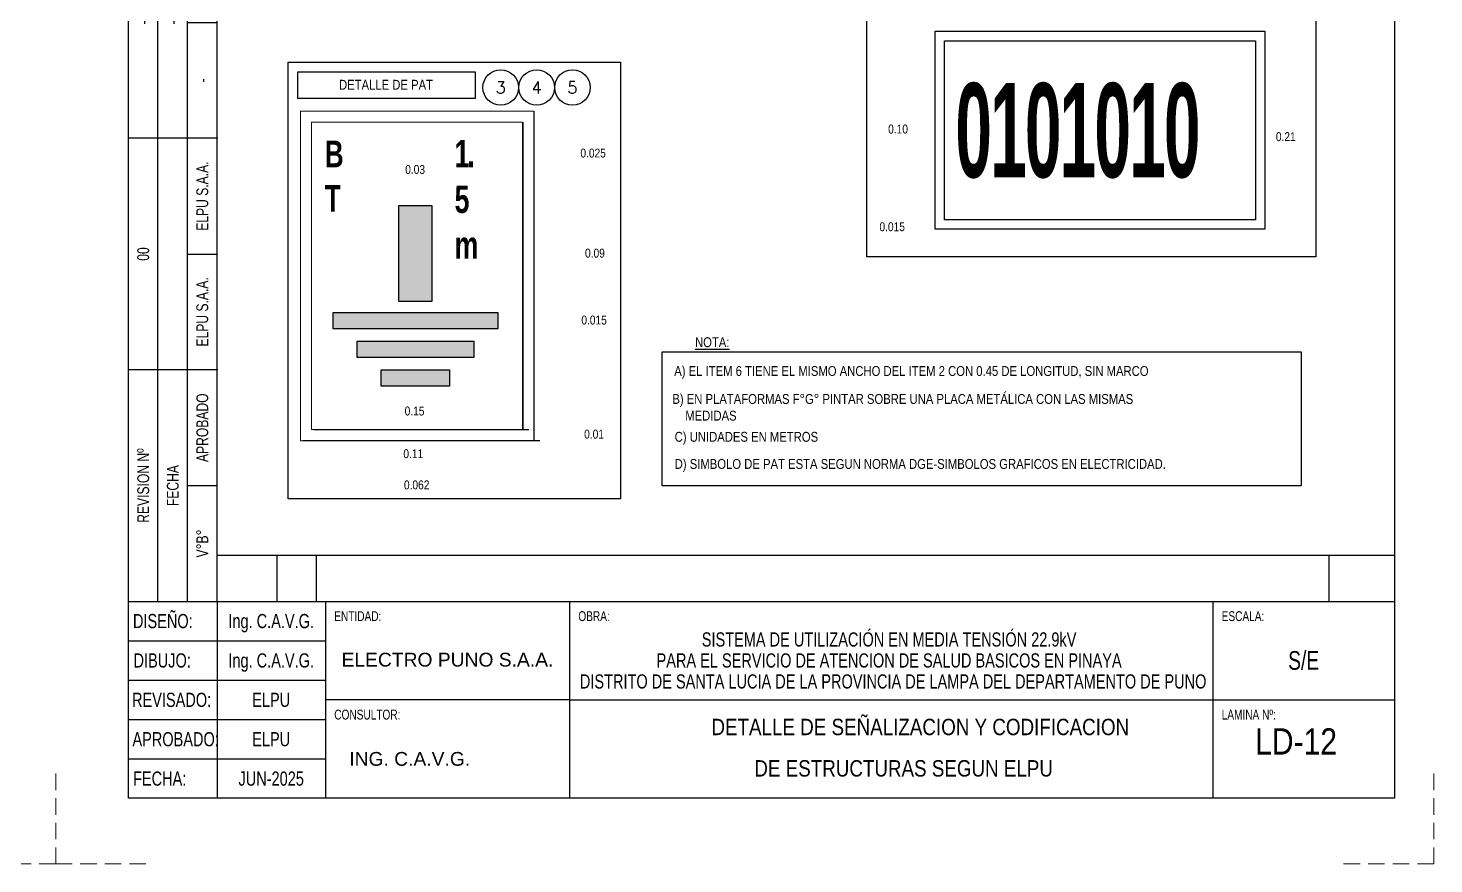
# Model space of a CAD drawing. Header units: millimetres. Extents: x 1804 to 3757, y 2643 to 7323.
# Drawn here: x 3480 to 3694.2, y 2642.5 to 2769.9 of the extents above; entities that cross this region are included whole.
import ezdxf
from ezdxf.enums import TextEntityAlignment as Align

# ---------------------------------------------------------------- set-up
doc = ezdxf.new("R2010")
doc.units = ezdxf.units.MM
doc.linetypes.add('DASHED', pattern=[0.75, 0.5, -0.25])
for name, color, linetype in [('_Cajetin Linea 1', 5, 'Continuous'), ('_Cajetin Linea 2', 2, 'Continuous'), ('_Texto 1', 7, 'Continuous'), ('_Texto 2', 7, 'Continuous'), ('_Texto 3', 4, 'Continuous'), ('_Texto 4', 7, 'Continuous'), ('_Texto 6', 7, 'Continuous'), ('CAJETIN_T-1', 104, 'Continuous')]:
    doc.layers.add(name, color=color, linetype=linetype)
for name, color, linetype, lineweight in [('_Cajetin Linea 3', 5, 'Continuous', 30), ('_Cajetin Linea 4', 3, 'DASHED', 0), ('cotas', 6, 'Continuous', 18), ('POSTE', 7, 'Continuous', 13)]:
    doc.layers.add(name, color=color, linetype=linetype, lineweight=lineweight)
doc.styles.add('Disylays_86', font='swisscl.ttf', dxfattribs={"height": 2.2})
doc.styles.add('N-1', font='ROMANS')
doc.styles.add('Swis721 Cn BT', font='swissc.ttf')
doc.styles.add('TEXTO1', font='arial.ttf')

# ---------------------------------------------------------------- blocks, each defined once
blk = doc.blocks.new('NUM')
blk.add_circle((0, 0), 3)
at = {"color": 3, "style": 'N-1'}
blk.add_attdef('NUM', text='', height=2, dxfattribs=at).set_placement((0, 0), align=Align.MIDDLE)
blk = doc.blocks.new('CAJETIN ARMADO')
at = {"layer": '_Cajetin Linea 1', "ltscale": 5}
for p, q in [((1569.36, 5536.82), (1389.95, 5536.82)), ((1399.05, 5536.82), (1399.05, 5529.78)), ((1405.05, 5536.82), (1405.05, 5529.78)), ((1559.36, 5536.82), (1559.36, 5529.78))]:
    blk.add_line(p, q, dxfattribs=at)
at = {"layer": '_Cajetin Linea 1'}
for p in [(1376.45, 5529.82), (1389.95, 5529.82)]:
    blk.add_line(p, (1569.36, 5529.82), dxfattribs=at)
at = {"layer": '_Cajetin Linea 1', "color": 5}
for p, q in [((1389.95, 5529.82), (1389.95, 5499.82)), ((1406.45, 5529.82), (1406.45, 5499.82)), ((1443.64, 5529.82), (1443.64, 5499.82)), ((1541.67, 5529.82), (1541.67, 5499.82)), ((1376.45, 5523.82), (1406.45, 5523.82)), ((1376.45, 5517.82), (1406.45, 5517.82)), ((1443.64, 5514.82), (1406.45, 5514.82)), ((1443.64, 5514.82), (1569.36, 5514.82)), ((1376.45, 5511.82), (1406.45, 5511.82)), ((1376.45, 5505.82), (1406.45, 5505.82))]:
    blk.add_line(p, q, dxfattribs=at)
at = {"layer": '_Cajetin Linea 2', "color": 3}
for points in [[(1380.95, 5529.82), (1380.95, 5776.82)], [(1385.45, 5529.82), (1385.45, 5776.82)], [(1389.95, 5529.82), (1389.95, 5776.82)], [(1385.45, 5759.18), (1389.95, 5759.18)], [(1389.95, 5741.53), (1376.45, 5741.53)], [(1385.45, 5723.89), (1389.95, 5723.89)], [(1389.95, 5706.25), (1376.45, 5706.25)], [(1385.45, 5688.61), (1389.95, 5688.61)], [(1389.95, 5670.96), (1376.45, 5670.96)], [(1385.45, 5653.32), (1389.95, 5653.32)], [(1389.95, 5635.68), (1376.45, 5635.68)], [(1385.45, 5618.03), (1389.95, 5618.03)], [(1389.95, 5600.39), (1376.45, 5600.39)], [(1385.45, 5582.75), (1389.95, 5582.75)], [(1389.95, 5565.11), (1376.45, 5565.11)], [(1385.45, 5547.46), (1389.95, 5547.46)]]:
    blk.add_lwpolyline(points, dxfattribs=at)
at = {"layer": '_Cajetin Linea 2', "color": 2}
blk.add_point((1389.95, 5600.39), dxfattribs=at)
at = {"layer": '_Cajetin Linea 2', "color": 3}
blk.add_point((1380.95, 5565.11), dxfattribs=at)
at = {"layer": '_Cajetin Linea 2'}
for p in [(1385.45, 5565.11), (1389.95, 5565.11)]:
    blk.add_point(p, dxfattribs=at)
at = {"layer": '_Cajetin Linea 3', "ltscale": 0.1}
blk.add_lwpolyline([(1569.36, 5499.82), (1376.45, 5499.82), (1376.45, 5776.82), (1569.36, 5776.82)], close=True, dxfattribs=at)
at = {"layer": '_Cajetin Linea 4', "ltscale": 5}
for p, q in [((1365.36, 5786.82), (1365.36, 5771.82)), ((1365.36, 5786.82), (1380.36, 5786.82)), ((1575.36, 5786.82), (1560.36, 5786.82)), ((1575.36, 5786.82), (1575.36, 5771.82)), ((1365.36, 5489.82), (1365.36, 5504.82)), ((1575.36, 5489.82), (1575.36, 5504.82)), ((1365.36, 5489.82), (1380.36, 5489.82)), ((1575.36, 5489.82), (1560.36, 5489.82))]:
    blk.add_line(p, q, dxfattribs=at)
at = {"layer": 'CAJETIN_T-1', "color": 2}
for p in [(1389.95, 5741.53), (1389.95, 5706.25), (1389.95, 5670.96), (1389.95, 5635.68)]:
    blk.add_point(p, dxfattribs=at)
at = {"layer": '_Texto 1', "style": 'Disylays_86'}
for s, p in [('-', (1387.7, 5768)), ('-', (1378.7, 5759.18)), ('-', (1383.2, 5759.18)), ('-', (1387.7, 5750.36)), ('-', (1387.7, 5732.71)), ('-', (1378.7, 5723.89)), ('-', (1383.2, 5723.89)), ('-', (1387.7, 5715.07)), ('-', (1387.7, 5697.43)), ('-', (1378.7, 5688.61)), ('-', (1383.2, 5688.61)), ('-', (1387.7, 5679.78)), ('-', (1387.7, 5662.14)), ('-', (1378.7, 5653.32)), ('-', (1383.2, 5653.32)), ('-', (1387.7, 5644.5)), ('-', (1387.7, 5626.86)), ('-', (1378.7, 5618.03)), ('-', (1383.2, 5618.03)), ('-', (1387.7, 5609.21)), ('ELPU S.A.A.', (1387.7, 5591.57)), ('00', (1378.7, 5582.75)), ('ELPU S.A.A.', (1387.7, 5573.93)), ('APROBADO', (1387.7, 5556.28)), ('REVISION Nº', (1378.7, 5547.46)), ('FECHA', (1383.2, 5547.46)), ('V%%DB%%D', (1387.7, 5538.64))]:
    blk.add_text(s, height=1.8, rotation=90, dxfattribs=at).set_placement(p, align=Align.MIDDLE_CENTER)
for s, p in [('DISEÑO:', (1381.69, 5526.82)), ('SISTEMA DE UTILIZACIÓN EN MEDIA TENSIÓN 22.9kV ', (1492.66, 5524.02)), ('DIBUJO:', (1381.59, 5520.82)), ('PARA EL SERVICIO DE ATENCION DE SALUD BASICOS EN PINAYA ', (1492.66, 5520.82)), (' DISTRITO DE SANTA LUCIA DE LA PROVINCIA DE LAMPA DEL DEPARTAMENTO DE PUNO', (1492.66, 5517.62)), ('REVISADO:  ', (1383.64, 5514.82)), ('APROBADO:', (1383.64, 5508.82)), ('FECHA:', (1381.21, 5502.82))]:
    blk.add_text(s, height=2.16, dxfattribs=at).set_placement(p, align=Align.MIDDLE_CENTER)
at = {"layer": '_Texto 2', "style": 'Disylays_86'}
for s, p in [('ENTIDAD:', (1407.81, 5526.82)), ('OBRA:', (1445, 5526.82)), ('ESCALA:', (1543.03, 5526.82)), ('CONSULTOR:', (1407.81, 5511.82)), ('LAMINA Nº:', (1543.03, 5511.82))]:
    blk.add_text(s, height=1.5, dxfattribs=at).set_placement(p)
at = {"layer": '_Texto 3', "style": 'Disylays_86'}
for s, p in [('Ing. C.A.V.G.', (1398.2, 5526.82)), ('Ing. C.A.V.G.', (1398.2, 5520.82)), ('ELPU', (1398.2, 5514.82)), ('ELPU', (1398.2, 5508.82)), ('JUN-2025', (1398.2, 5502.82))]:
    blk.add_text(s, height=2.16, dxfattribs=at).set_placement(p, align=Align.MIDDLE_CENTER)
at = {"layer": '_Texto 4', "ltscale": 2, "style": 'TEXTO1'}
for s, p in [('ELECTRO PUNO S.A.A.', (1408.92, 5519.89)), ('ING. C.A.V.G.', (1410.1, 5504.77))]:
    blk.add_text(s, height=2.1, dxfattribs=at).set_placement(p)
at = {"layer": '_Texto 6', "style": 'Disylays_86'}
blk.add_text('S/E', height=2.851, dxfattribs=at).set_placement((1555.52, 5520.82), align=Align.MIDDLE_CENTER)

msp = doc.modelspace()

# ---------------------------------------------------------------- hatches: boundary and pattern name
h = msp.add_hatch(color=1)
h.dxf.hatch_style = 1
h.set_gradient(color1=(255, 0, 0), color2=(255, 0, 0), tint=1)
h.paths.add_polyline_path([(3541.493, 2742.817), (3536.469, 2742.817), (3536.469, 2728.209), (3541.493, 2728.209)])
h = msp.add_hatch(color=1)
h.dxf.hatch_style = 1
h.set_gradient(color1=(255, 0, 0), color2=(255, 0, 0), tint=1)
h.paths.add_polyline_path([(3551.54, 2726.528), (3526.422, 2726.528), (3526.422, 2724.019), (3551.54, 2724.019)])
h = msp.add_hatch(color=1)
h.dxf.hatch_style = 1
h.set_gradient(color1=(255, 0, 0), color2=(255, 0, 0), tint=1)
h.paths.add_polyline_path([(3547.876, 2722.181), (3530.085, 2722.181), (3530.085, 2719.669), (3547.876, 2719.669)])
h = msp.add_hatch(color=1)
h.dxf.hatch_style = 1
h.set_gradient(color1=(255, 0, 0), color2=(255, 0, 0), tint=1)
h.paths.add_polyline_path([(3544.185, 2717.793), (3533.777, 2717.793), (3533.777, 2715.285), (3544.185, 2715.285)])

# ---------------------------------------------------------------- linework, layer by layer
for p, q in [((3556.992, 2757.227), (3556.992, 2706.992)), ((3555.317, 2755.552), (3555.317, 2708.666)), ((3556.237, 2708.666), (3523.502, 2708.666)), ((3557.912, 2706.992), (3521.827, 2706.992))]:
    msp.add_line(p, q)
at = {"color": 160}
for points in [[(3607.75, 2784.935), (3676.188, 2784.935), (3676.188, 2735), (3607.75, 2735)], [(3519.566, 2764.67), (3570.239, 2764.67), (3570.239, 2698.144), (3519.566, 2698.144)]]:
    msp.add_lwpolyline(points, close=True, dxfattribs=at)
for points in [[(3618.167, 2739.234), (3618.167, 2769.375), (3668.402, 2769.375), (3668.402, 2739.234)], [(3619.602, 2740.669), (3619.602, 2767.94), (3666.967, 2767.94), (3666.967, 2740.669)]]:
    msp.add_lwpolyline(points, close=True)
at = {"color": 1}
for points in [[(3521.041, 2763.216), (3548.054, 2763.216), (3548.054, 2759.154), (3521.041, 2759.154)], [(3536.469, 2742.817), (3541.493, 2742.817), (3541.493, 2728.209), (3536.469, 2728.209)], [(3526.422, 2726.528), (3551.54, 2726.528), (3551.54, 2724.019), (3526.422, 2724.019)], [(3530.085, 2722.181), (3547.876, 2722.181), (3547.876, 2719.669), (3530.085, 2719.669)], [(3576.557, 2720.51), (3673.913, 2720.51), (3673.913, 2700.1), (3576.557, 2700.1)], [(3533.777, 2717.793), (3544.185, 2717.793), (3544.185, 2715.285), (3533.777, 2715.285)]]:
    msp.add_lwpolyline(points, close=True, dxfattribs=at)
at = {"layer": 'cotas', "color": 7}
for points in [[(3618.167, 2769.375), (3668.402, 2769.375), (3668.402, 2739.234), (3618.167, 2739.234)], [(3619.602, 2767.94), (3666.967, 2767.94), (3666.967, 2740.669), (3619.602, 2740.669)]]:
    msp.add_lwpolyline(points, close=True, dxfattribs=at)
at = {"layer": 'cotas', "color": 253}
for points in [[(3556.992, 2757.227), (3521.472, 2757.227), (3521.472, 2706.992), (3556.992, 2706.992)], [(3555.3, 2755.535), (3523.164, 2755.535), (3523.164, 2708.683), (3555.3, 2708.683)]]:
    msp.add_lwpolyline(points, close=True, dxfattribs=at)

# ---------------------------------------------------------------- block references
at = {"color": 7, "lineweight": 25}
ref = msp.add_blockref('NUM', (3551.97, 2760.811), dxfattribs=dict(at, xscale=0.9020867284286331, yscale=0.9020867284286331, zscale=0.9020867284286331))
ref.add_attrib('NUM', '3', dxfattribs={"color": 6, "height": 1.804, "style": 'N-1'}).set_placement((3551.97, 2760.811), align=Align.MIDDLE)
ref = msp.add_blockref('NUM', (3557.451, 2760.811), dxfattribs=dict(at, xscale=0.9020867284286331, yscale=0.9020867284286331, zscale=0.9020867284286331))
ref.add_attrib('NUM', '4', dxfattribs={"color": 6, "height": 1.804, "style": 'N-1'}).set_placement((3557.451, 2760.811), align=Align.MIDDLE)
ref = msp.add_blockref('NUM', (3562.898, 2760.811), dxfattribs=dict(at, xscale=0.9020867284286331, yscale=0.9020867284286331, zscale=0.9020867284286331))
ref.add_attrib('NUM', '5', dxfattribs={"color": 6, "height": 1.804, "style": 'N-1'}).set_placement((3562.898, 2760.811), align=Align.MIDDLE)
at = {"layer": 'POSTE', "lineweight": 25}
for p in [(1908.798, -2847.311), (2118.798, -2847.311)]:
    msp.add_blockref('CAJETIN ARMADO', p, dxfattribs=at)

# ---------------------------------------------------------------- texts
at = {"style": 'Swis721 Cn BT'}
for s, height, p in [('DETALLE DE PAT', 1.5, (3534.492, 2761.23)), ('LD-12', 4, (3673.164, 2661.172))]:
    msp.add_text(s, height=height, dxfattribs=at).set_placement(p, align=Align.MIDDLE_CENTER)
at = {"lineweight": 25, "style": 'Swis721 Cn BT'}
msp.add_text('%%UNOTA:', height=1.5, dxfattribs=at).set_placement((3584.2, 2721.253), align=Align.CENTER)
for s, p in [('A) EL ITEM 6 TIENE EL MISMO ANCHO DEL ITEM 2 CON 0.45 DE LONGITUD, SIN MARCO ', (3578.412, 2716.863)), ('B) EN PLATAFORMAS F°G° PINTAR SOBRE UNA PLACA METÁLICA CON LAS MISMAS', (3578.122, 2712.602)), ('MEDIDAS', (3580.09, 2710.061)), ('C) UNIDADES EN METROS ', (3578.477, 2706.834)), ('D) SIMBOLO DE PAT ESTA SEGUN NORMA DGE-SIMBOLOS GRAFICOS EN ELECTRICIDAD. ', (3578.477, 2702.699))]:
    msp.add_text(s, height=1.5, dxfattribs=at).set_placement(p)
at = {"lineweight": 9, "style": 'Swis721 Cn BT'}
for s, p in [('DETALLE DE SEÑALIZACION Y CODIFICACION', (3584.078, 2662.123)), ('DE ESTRUCTURAS SEGUN ELPU', (3590.618, 2655.816))]:
    msp.add_text(s, height=2.5, dxfattribs=at).set_placement(p)
at = {"color": 252, "attachment_point": 1, "style": 'Swis721 Cn BT'}
for s, insert, char_height, width in [('{\\fSwis721 Blk BT|b1|i0|c0|p34;\\W0.5;\\T0.95;\\C7;0101010}', (3621.246, 2761.481), 14.3531, 63.6661), ('{\\fSansSerif|b1|i0|c2|p2;\\W0.7;\\T0.8;\\C256;B T}', (3525.164, 2752.709), 4.06074, 0.1243), ('{\\fSansSerif|b1|i0|c2|p2;\\W0.7;\\T0.8;\\C256;1. 5 m}', (3544.94, 2752.832), 4.17878, 0.1243)]:
    msp.add_mtext(s, dxfattribs=dict(at, insert=insert, char_height=char_height, width=width))
at = {"color": 4, "lineweight": 25, "char_height": 1.35313, "attachment_point": 5, "style": 'Swis721 Cn BT'}
for s, insert in [('\\A1;{\\C256;0.10}', (3612.515, 2754.473)), ('\\A1;{\\C256;0.21}', (3671.595, 2753.315)), ('\\A1;{\\C256;0.025}', (3566.053, 2750.812)), ('\\A1;{\\C256;0.03}', (3538.928, 2748.317)), ('\\A1;{\\C256;0.015}', (3611.619, 2739.586)), ('\\A1;{\\C256;0.09}', (3566.328, 2735.563)), ('\\A1;{\\C256;0.015}', (3566.195, 2725.368)), ('\\A1;{\\C256;0.15}', (3538.838, 2711.511)), ('\\A1;{\\C256;0.01}', (3566.195, 2707.987)), ('\\A1;{\\C256;0.11}', (3538.649, 2705.002)), ('\\A1;{\\C256;0.062}', (3539.165, 2700.246))]:
    msp.add_mtext(s, dxfattribs=dict(at, insert=insert))

doc.saveas('drawing.dxf')
